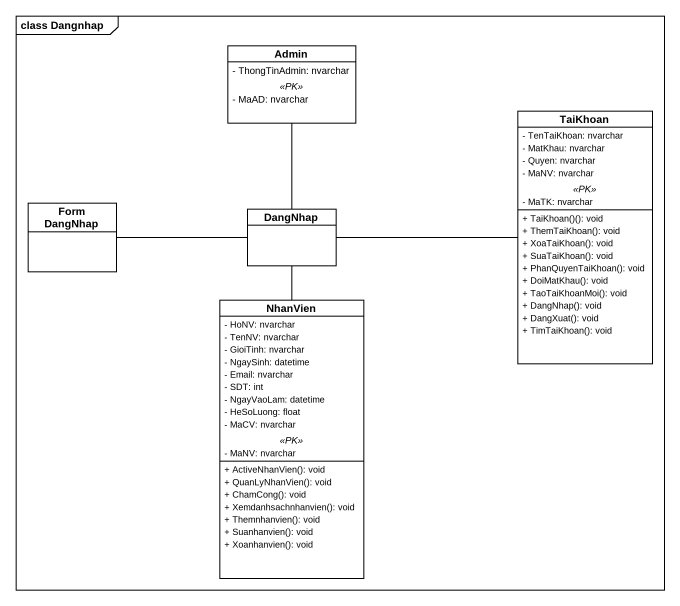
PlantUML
@startuml
mainframe class Dangnhap
hide circle
hide empty members
skinparam classAttributeIconSize 0
class Admin {
  - ThongTinAdmin: nvarchar
  .. <<PK>> ..
  - MaAD: nvarchar
}
class TaiKhoan {
  - TenTaiKhoan: nvarchar
  - MatKhau: nvarchar
  - Quyen: nvarchar
  - MaNV: nvarchar
  .. <<PK>> ..
  - MaTK: nvarchar
  --
  + TaiKhoan()(): void
  + ThemTaiKhoan(): void
  + XoaTaiKhoan(): void
  + SuaTaiKhoan(): void
  + PhanQuyenTaiKhoan(): void
  + DoiMatKhau(): void
  + TaoTaiKhoanMoi(): void
  + DangNhap(): void
  + DangXuat(): void
  + TimTaiKhoan(): void
}
class "Form DangNhap" as Form_DangNhap
class DangNhap
class NhanVien {
  - HoNV: nvarchar
  - TenNV: nvarchar
  - GioiTinh: nvarchar
  - NgaySinh: datetime
  - Email: nvarchar
  - SDT: int
  - NgayVaoLam: datetime
  - HeSoLuong: float
  - MaCV: nvarchar
  .. <<PK>> ..
  - MaNV: nvarchar
  --
  + ActiveNhanVien(): void
  + QuanLyNhanVien(): void
  + ChamCong(): void
  + Xemdanhsachnhanvien(): void
  + Themnhanvien(): void
  + Suanhanvien(): void
  + Xoanhanvien(): void
}
Admin -- DangNhap
TaiKhoan -left- DangNhap
Form_DangNhap -right- DangNhap
NhanVien -up- DangNhap
NhanVien -up- DangNhap
@enduml
